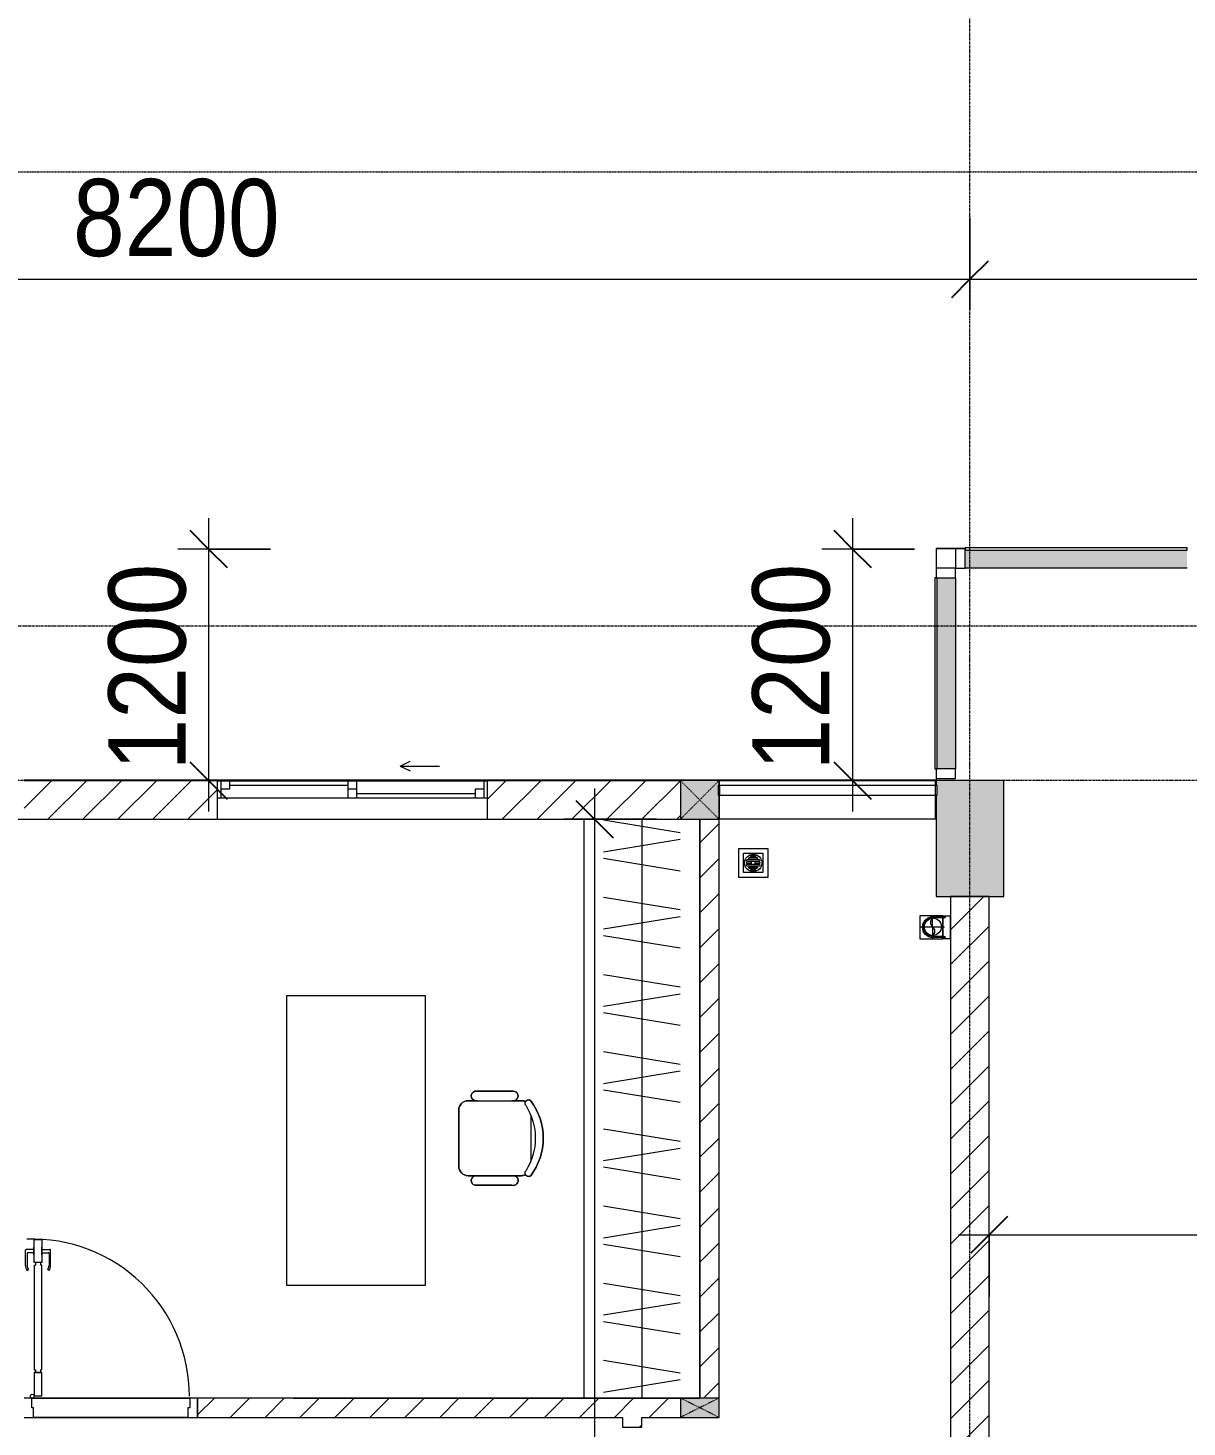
# Model space of a CAD drawing. Header units: millimetres. Extents: x 1591 to 239055, y -15958 to 83255.
# Drawn here: x 168351 to 174357, y 41187 to 48437 of the extents above; entities that cross this region are included whole.
import ezdxf

# ---------------------------------------------------------------- set-up
doc = ezdxf.new("R2010")
doc.units = ezdxf.units.MM
for name, pattern in [('Dash', [6, 3, -3]), ('Dash Dot 3_16_', [7.9375, 4.7625, -1.5875, 0, -1.5875]), ('Grid Line', [22.225, 12.7, -3.175, 3.175, -3.175]), ('IMPORT-CENTER _2_', [40.64, 25.4, -5.08, 5.08, -5.08])]:
    doc.linetypes.add(name, pattern=pattern)
for name, color, linetype, lineweight in [('0-1', 250, 'Continuous', 5), ('A-ANNO-DIMS', 211, 'Continuous', 9), ('A-ANNO-DIMS-160', 211, 'Continuous', 9), ('A-DETL-GENF-1', 9, 'Continuous', 9), ('A-DOOR-1', 254, 'Continuous', 9), ('A-DOOR-2', 9, 'Continuous', 9), ('A-FLOR', 192, 'Continuous', 9), ('A-FLOR-1', 7, 'Continuous', 9), ('A-FLOR-2', 9, 'Continuous', 9), ('A-FLOR-HRAL-1', 254, 'Continuous', 9), ('A-FLOR-HRAL-2', 9, 'Continuous', 9), ('A-GLAZ', 151, 'Continuous', 9), ('A-GLAZ-CURT', 52, 'Continuous', 9), ('A-GLAZ-CWMG', 51, 'Continuous', 9), ('A-GLAZ-CWMG-1', 51, 'Continuous', 18), ('A-WALL-1', 253, 'Continuous', 18), ('A-WALL-2', 9, 'Continuous', 9), ('A-WALL-3', 113, 'Continuous', 18), ('A-WALL-PATT-1', 10, 'Continuous', 9), ('A-WALL-PATT-2', 111, 'Continuous', 9), ('G-ANNO-SYMB-1', 111, 'Dash Dot 3_16_', 18), ('G-IMPT', 8, 'Continuous', 9), ('G-IMPT-2', 8, 'IMPORT-CENTER _2_', 9), ('I-FURN', 30, 'Continuous', 9), ('I-FURN-1', 254, 'Continuous', 9), ('M-EQPM', 50, 'Continuous', 9), ('S-COLS', 52, 'Continuous', 9), ('S-COLS-1', 52, 'Continuous', 5), ('S-COLS-2', 250, 'Continuous', 18), ('S-COLS-3', 254, 'Continuous', 9), ('S-COLS-4', 253, 'Continuous', 18), ('S-COLS-5', 52, 'Continuous', 18), ('S-COLS-HDLN', 52, 'Dash', 9), ('S-COLS-HDLN-1', 9, 'Dash', 9), ('S-GRID-1', 1, 'Grid Line', 9)]:
    doc.layers.add(name, color=color, linetype=linetype, lineweight=lineweight)
doc.styles.add('UTM Avo', font='UTM Avo.ttf', dxfattribs={"width": 0.9, "height": 400})
doc.dimstyles.new('1_Dim_chi_tiet_2_5', dxfattribs={"dimscale": 304.8, "dimtxt": 399.720379, "dimasz": 0.629921, "dimexe": 0.524934, "dimexo": 0.0625, "dimgap": 0.052493, "dimtad": 1, "dimdec": 0, "dimrnd": 5, "dimzin": 0, "dimdsep": 46, "dimtxsty": 'UTM Avo', "dimblk1": 'OBLIQUE', "dimblk2": 'OBLIQUE', "dimsah": 1, "dimcen": 0.09, "dimdle": 0.524934, "dimazin": 0, "dimtfac": 1, "dimtdec": 4, "dimtix": 1, "dimtmove": 0, "dimatfit": 3, "dimfxl": 1.049869, "dimfxlon": 1, "dimtvp": 1, "dimtolj": 1, "dimtzin": 0, "dimarcsym": 2})
doc.dimstyles.new('1_Dim_chi_tiet_2_5_1', dxfattribs={"dimscale": 304.8, "dimtxt": 399.720379, "dimasz": 0.629921, "dimexe": 0.524934, "dimexo": 0.0625, "dimgap": 0.052493, "dimtad": 1, "dimdec": 0, "dimrnd": 5, "dimzin": 0, "dimdsep": 46, "dimtxsty": 'UTM Avo', "dimblk1": 'OBLIQUE', "dimblk2": 'OBLIQUE', "dimsah": 1, "dimcen": 0.09, "dimdle": 0.524934, "dimazin": 0, "dimtfac": 1, "dimtdec": 4, "dimtix": 1, "dimtmove": 0, "dimatfit": 3, "dimfxl": 1.049869, "dimfxlon": 1, "dimtvp": 1, "dimtolj": 1, "dimtzin": 0, "dimarcsym": 2})
pattern_1 = [(45, (0, 0), (-90.50967, 90.50967), [])]
pattern_2 = [(45, (95879.7, 0), (-90.50967, 90.50967), [])]

# ---------------------------------------------------------------- blocks, each defined once
blk = doc.blocks.new('NCV_TKTC_KET CAU_rvt-1-TKCS_MB TẦNG 6-8')
at = {"layer": 'S-COLS-1'}
blk.add_hatch(color=256, dxfattribs=at).paths.add_polyline_path([(77527.6, 43936.9), (77527.6, 44536.9), (77177.6, 44536.9), (77177.6, 44512), (77182.6, 44512), (77182.6, 44462), (77177.6, 44462), (77177.6, 43936.9), (77182.6, 43936.9)])
at = {"layer": 'A-FLOR-1'}
for p, q in [((75852.6, 44536.9), (72452.6, 44536.9)), ((77177.6, 44536.9), (77172.6, 44536.9))]:
    blk.add_line(p, q, dxfattribs=at)
at = {"layer": 'S-COLS-2'}
for p, q in [((77527.6, 44536.9), (77177.6, 44536.9)), ((77177.6, 44536.9), (77177.6, 44512)), ((77527.6, 43936.9), (77527.6, 44536.9)), ((77177.6, 44462), (77177.6, 43936.9)), ((77177.6, 43936.9), (77527.6, 43936.9))]:
    blk.add_line(p, q, dxfattribs=at)
blk = doc.blocks.new('DOOR_CW_01 CANH MO-PANEL KINH - DIW_01-900x2200-CỬA GỖ VÂN LAMINATE-V23-TKCS_MB TẦNG 6-8')
at = {"layer": 'A-DETL-GENF-1'}
for p, q in [((-397, 872), (-357, 872)), ((-397, 752), (-397, 872)), ((-357, 872), (-357, 752)), ((-442, 737), (-442, 816.5)), ((-399, 820.5), (-438, 820.5)), ((-434, 799.5), (-434, 737)), ((-399, 803.5), (-430, 803.5)), ((-399, 831.8), (-397, 831.8)), ((-399, 792.2), (-399, 831.8)), ((-397, 792.2), (-397, 831.8)), ((-357, 792.2), (-357, 831.8)), ((-355, 831.8), (-357, 831.8)), ((-355, 792.2), (-355, 831.8)), ((-355, 820.5), (-316, 820.5)), ((-355, 803.5), (-324, 803.5)), ((-320, 799.5), (-320, 737)), ((-312, 737), (-312, 816.5)), ((-397, 792.2), (-399, 792.2)), ((-357, 752), (-397, 752)), ((-397, 738), (-391, 738)), ((-397, 738), (-397, 196)), ((-363, 752), (-391, 752)), ((-391, 752), (-391, 738)), ((-363, 738), (-363, 752)), ((-357, 738), (-363, 738)), ((-357, 792.2), (-355, 792.2)), ((-357, 196), (-357, 738)), ((-433.9, 711.2), (-427.3, 715.8)), ((-320.1, 711.2), (-326.7, 715.8)), ((-397, 196), (-391, 196)), ((-357, 182), (-397, 182)), ((-397, 182), (-397, 62)), ((-391, 196), (-391, 182)), ((-391, 182), (-363, 182)), ((-357, 196), (-363, 196)), ((-363, 182), (-363, 196)), ((-357, 62), (-357, 182)), ((-397, 62), (-357, 62))]:
    blk.add_line(p, q, dxfattribs=at)
blk.add_circle((-407, 60), 10, dxfattribs=at)
for centre, radius, start, end in [((-407, 60), 814, 360, 92), ((-438, 816.5), 4, 90, 180), ((-430, 799.5), 4, 90, 180), ((-324, 799.5), 4, 360, 90), ((-316, 816.5), 4, 0, 90), ((-397, 737), 45, 180, 215), ((-397, 737), 37, 180, 215), ((-357, 737), 37, 325, 0), ((-357, 737), 45, 325, 0)]:
    blk.add_arc(centre, radius, start, end, dxfattribs=at)
at = {"layer": 'A-DOOR-2'}
for p, q in [((-410, 50), (-448.4, 50)), ((-410, 0), (-410, 50)), ((-400, 0), (-410, 0)), ((-407, 50), (-382, 50)), ((-400, -50), (-400, 0)), ((410, 0), (400, 0)), ((400, 0), (400, -50)), ((450, 50), (410, 50)), ((410, 50), (410, 0)), ((450, -50), (450, 50)), ((-448.4, -50), (-400, -50)), ((400, -50), (450, -50))]:
    blk.add_line(p, q, dxfattribs=at)
blk = doc.blocks.new('TU DO LV A - TU DO LV A-V91-TKCS_MB TẦNG 6-8')
at = {"layer": 'I-FURN'}
for p, q in [((4.3, 101), (68.9, 499)), ((169, 101), (104.4, 499)), ((202.5, 101), (267.1, 499)), ((404.3, 101), (468.9, 499)), ((569, 101), (504.4, 499)), ((602.5, 101), (667.1, 499)), ((804.3, 101), (868.9, 499)), ((969, 101), (904.4, 499)), ((1002.5, 101), (1067.1, 499)), ((1204.3, 101), (1268.9, 499)), ((1369, 101), (1304.4, 499)), ((1402.5, 101), (1467.1, 499)), ((1604.3, 101), (1668.9, 499)), ((1769, 101), (1704.4, 499)), ((1802.5, 101), (1867.1, 499)), ((2004.3, 101), (2068.9, 499)), ((2169, 101), (2104.4, 499)), ((2202.5, 101), (2267.1, 499)), ((2404.3, 101), (2468.9, 499)), ((2569, 101), (2504.4, 499)), ((2602.5, 101), (2667.1, 499)), ((2804.3, 101), (2868.9, 499)), ((2969, 101), (2904.4, 499)), ((0.8, 300), (3000, 300)), ((0.8, 0), (3000, 0))]:
    blk.add_line(p, q, dxfattribs=at)
at = {"layer": 'I-FURN-1'}
blk.add_line((0.8, 0), (3000, 0), dxfattribs=at)
blk = doc.blocks.new('BAN LV A - BAN LV A_dwg_ban hoc2-348006-TKCS_MB TẦNG 6-8')
at = {"layer": 'I-FURN'}
for p, q in [((145.8, 437.4), (-145.8, 437.4)), ((-194.4, 388.8), (-194.4, 113.4)), ((194.4, 113.4), (194.4, 388.8)), ((-243, 354.4), (-243, 162)), ((194.4, 351.4), (194.4, 150.8)), ((243.7, 162), (243.7, 354.4)), ((-120.5, 64.8), (120.5, 64.8))]:
    blk.add_line(p, q, dxfattribs=at)
at = {"layer": 'I-FURN', "flags": 128}
blk.add_lwpolyline([(-737.8, 610.5), (-737.8, 1330.5), (-154.9, 1330.5), (762.2, 1330.5), (762.2, 610.5)], close=True, dxfattribs=at)
at = {"layer": 'I-FURN'}
for centre, radius, start, end in [((-145.8, 388.8), 48.6, 90, 180), ((145.8, 388.8), 48.6, 360, 90), ((-218.7, 347.3), 25.3, 343.7398, 163.7398), ((219.4, 347.3), 25.3, 16.2602, 170.70537), ((-218.7, 154.9), 25.3, 163.7398, 16.2602), ((219.4, 154.9), 25.3, 189.29463, 16.2602), ((-180.2, 75.4), 17.8, 57.97259, 216.69006), ((-145.8, 113.4), 48.6, 180, 207.58444), ((0, 359.3), 318.2, 237.57575, 302.42425), ((180.2, 75.4), 17.8, 323.30994, 122.02741), ((145.8, 113.4), 48.6, 332.41556, 0), ((0, 324), 324, 233.1301, 306.8699)]:
    blk.add_arc(centre, radius, start, end, dxfattribs=at)
blk = doc.blocks.new('BAN LV A - BAN LV A_dwg-348005-TKCS_MB TẦNG 6-8')
at = {"extrusion": (0, 0, -1), "zscale": -1, "rotation": 180}
blk.add_blockref('BAN LV A - BAN LV A_dwg_ban hoc2-348006-TKCS_MB TẦNG 6-8', (-729, 1383.7), dxfattribs=at)
blk = doc.blocks.new('BAN LV A - BAN LV A-348231-TKCS_MB TẦNG 6-8')
at = {"layer": 'I-FURN-1'}
for p, q in [((534.6, 1270.3), (534.6, 1235.9)), ((923.4, 1232.9), (923.4, 1270.3)), ((486, 1221.7), (486, 1029.3)), ((972.7, 1029.3), (972.7, 1221.7)), ((534.6, 1029.3), (534.6, 994.9)), ((923.4, 994.9), (923.4, 1032.3)), ((583.2, 946.3), (874.8, 946.3)), ((1491.2, 773.2), (-8.8, 773.2)), ((-8.8, 773.2), (-8.8, 53.2)), ((1491.2, 53.2), (1491.2, 773.2)), ((-8.8, 53.2), (1491.2, 53.2))]:
    blk.add_line(p, q, dxfattribs=at)
for centre, radius, start, end in [((729, 1059.7), 324, 53.1301, 126.8699), ((548.9, 1308.3), 17.8, 143.30994, 240.59603), ((909.2, 1308.3), 17.8, 299.40397, 36.69006), ((510.3, 1228.8), 25.3, 16.2602, 196.2602), ((583.2, 1270.3), 48.6, 152.41556, 180), ((874.8, 1270.3), 48.6, 360, 27.58444), ((948.4, 1228.8), 25.3, 343.7398, 170.70537), ((510.3, 1036.4), 25.3, 196.2602, 343.7398), ((948.4, 1036.4), 25.3, 189.29463, 343.7398), ((583.2, 994.9), 48.6, 180, 270), ((874.8, 994.9), 48.6, 270, 360)]:
    blk.add_arc(centre, radius, start, end, dxfattribs=at)
blk.add_blockref('BAN LV A - BAN LV A_dwg-348005-TKCS_MB TẦNG 6-8', (0, 0))
blk = doc.blocks.new('Railing - 50 x 10mm-901205-TKCS_MB TẦNG 6-8')
at = {"layer": 'A-FLOR-HRAL-2'}
for p, q in [((25, 5), (-25, 5)), ((-25, 5), (-25, -5)), ((25, -5), (25, 5)), ((-25, -5), (25, -5))]:
    blk.add_line(p, q, dxfattribs=at)
blk = doc.blocks.new('Railing - Railing-990010-TKCS_MB TẦNG 6-8')
at = {"layer": 'A-FLOR-HRAL-2'}
for p, q in [((54264.1, 35251.3), (53149.1, 35251.3)), ((53149.1, 35201.3), (54264.1, 35201.3))]:
    blk.add_line(p, q, dxfattribs=at)
at = {"rotation": 270}
for p in [(53144.1, 35226.3), (54269.1, 35226.3)]:
    blk.add_blockref('Railing - 50 x 10mm-901205-TKCS_MB TẦNG 6-8', p, dxfattribs=at)
blk = doc.blocks.new('G1_SOF - BO TRU - 100x200-745959-TKCS_MB TẦNG 6-8')
at = {"layer": 'S-COLS'}
blk.add_hatch(color=256, dxfattribs=at).paths.add_polyline_path([(-50, 100), (-50, -100), (50, -100), (50, 100)])
at = {"layer": 'S-COLS-4'}
for p, q in [((50, 100), (-50, 100)), ((-50, 100), (-50, -100)), ((50, -100), (50, 100)), ((-50, -100), (50, -100))]:
    blk.add_line(p, q, dxfattribs=at)
at = {"layer": 'S-COLS-HDLN-1'}
for p, q in [((50, 100), (-50, -100)), ((-50, 100), (50, -100))]:
    blk.add_line(p, q, dxfattribs=at)
blk = doc.blocks.new('NCV_TKTC_TANG 6 - 8_rvt-2-TKCS_MB TẦNG 6-8')
at = {"layer": 'A-WALL-PATT-1'}
h = blk.add_hatch(dxfattribs=at)
h.set_pattern_fill('FP_1', color=256, style=0, pattern_type=2)
h.set_pattern_definition(pattern_1)
h.paths.add_polyline_path([(75952.6, 41336.9), (76052.6, 41336.9), (76052.6, 44336.9), (75952.6, 44336.9), (75952.6, 42667.4)])
h = blk.add_hatch(dxfattribs=at)
h.set_pattern_fill('FP_1', color=256, style=0, pattern_type=2)
h.set_pattern_definition(pattern_1)
h.paths.add_polyline_path([(75852.6, 41236.9), (75852.6, 41336.9), (73350.9, 41336.9), (73350.9, 41236.9), (75652.6, 41236.9)])
h = blk.add_hatch(dxfattribs=at)
h.set_pattern_fill('FP_1', color=256, style=0, pattern_type=2)
h.set_pattern_definition(pattern_1)
h.paths.add_polyline_path([(75652.6, 40236.9), (75652.6, 40286.9), (75552.6, 40286.9), (75552.6, 40236.9)])
h.paths.add_polyline_path([(75552.6, 41186.9), (75652.6, 41186.9), (75652.6, 41236.9), (75552.6, 41236.9)])
at = {"layer": 'A-FLOR-2'}
for p, q in [((75952.6, 41336.9), (75952.6, 44336.1)), ((77177.6, 44336.9), (77172.6, 44336.9)), ((72490.9, 41336.9), (73310.9, 41336.9)), ((73310.9, 41336.9), (72490.9, 41336.9)), ((73846.1, 41336.9), (75352.6, 41336.9)), ((75352.6, 41336.9), (75852.6, 41336.9)), ((75852.6, 41336.9), (75952.6, 41336.9)), ((73300.9, 41236.9), (72500.9, 41236.9)), ((72500.9, 41236.9), (73300.9, 41236.9))]:
    blk.add_line(p, q, dxfattribs=at)
at = {"layer": 'A-WALL-1'}
for p, q in [((75952.6, 44336.9), (75952.6, 41336.9)), ((76052.6, 41336.9), (76052.6, 44336.9)), ((75852.6, 41336.9), (73350.9, 41336.9)), ((73350.9, 41336.9), (73350.9, 41236.9)), ((73350.9, 41236.9), (75552.6, 41236.9)), ((75552.6, 41236.9), (75552.6, 41186.9)), ((75552.6, 41186.9), (75652.6, 41186.9)), ((75652.6, 41236.9), (75852.6, 41236.9)), ((75652.6, 41186.9), (75652.6, 41236.9))]:
    blk.add_line(p, q, dxfattribs=at)
at = {"layer": 'A-WALL-2'}
for p, q in [((76052.9, 44536.9), (77172.6, 44536.9)), ((76052.9, 44536.9), (76052.9, 44512)), ((77172.6, 44536.9), (77172.6, 44512)), ((76052.9, 44462), (76052.9, 44336.9)), ((77172.6, 44462), (77172.6, 44336.9)), ((77172.6, 44336.9), (76052.9, 44336.9)), ((72490.9, 41336.9), (73310.9, 41336.9)), ((73300.9, 41236.9), (72500.9, 41236.9))]:
    blk.add_line(p, q, dxfattribs=at)
at = {"layer": 'A-DOOR-1'}
blk.add_blockref('DOOR_CW_01 CANH MO-PANEL KINH - DIW_01-900x2200-CỬA GỖ VÂN LAMINATE-V23-TKCS_MB TẦNG 6-8', (72900.9, 41286.9), dxfattribs=at)
at = {"layer": 'A-FLOR-HRAL-1'}
blk.add_blockref('Railing - Railing-990010-TKCS_MB TẦNG 6-8', (22908.5, 9260.7), dxfattribs=at)
at = {"layer": 'I-FURN-1'}
for name, p, rotation in [('TU DO LV A - TU DO LV A-V91-TKCS_MB TẦNG 6-8', (75352.6, 44336.9), 269.9999999999997), ('BAN LV A - BAN LV A-348231-TKCS_MB TẦNG 6-8', (73757.8, 43412.7), 269.9999999999995)]:
    blk.add_blockref(name, p, dxfattribs=dict(at, rotation=rotation))
at = {"layer": 'S-COLS-3', "rotation": 269.9999999999993}
blk.add_blockref('G1_SOF - BO TRU - 100x200-745959-TKCS_MB TẦNG 6-8', (75952.6, 41286.9), dxfattribs=at)
blk = doc.blocks.new('G1_SOF - BO TRU - 200x200-V11-TKCS_MB TẦNG 6-8')
at = {"layer": 'S-COLS'}
blk.add_hatch(color=256, dxfattribs=at).paths.add_polyline_path([(94.9, -100), (100, -100), (100, 25.1), (94.9, 25.1), (94.9, 75.1), (100, 75.1), (100, 100), (-100, 100), (-100, -100)])
at = {"layer": 'S-COLS-5'}
for p, q in [((100, 100), (-100, 100)), ((-100, 100), (-100, -100)), ((100, 75.1), (100, 100)), ((100, -100), (100, 25.1)), ((-100, -100), (100, -100))]:
    blk.add_line(p, q, dxfattribs=at)
at = {"layer": 'S-COLS-HDLN'}
for p, q in [((100, 100), (-100, -100)), ((-100, 100), (100, -100))]:
    blk.add_line(p, q, dxfattribs=at)
blk = doc.blocks.new('TKTC_XREF_251221_MB TANG 2-7 - TKTC_XREF_260130_MB TANG 2-5_dwg_THU NUOC - THU NUOC-444531-TKCS_MB TẦNG 1-4746810-TKCS_MB TẦNG 6-8')
at = {"layer": 'G-IMPT'}
for p, q in [((-23.3, 10.8), (40.9, 10.8)), ((40.9, 4.8), (-23.3, 4.8)), ((-11, 23.3), (28.5, 23.3)), ((28.5, 17.3), (-11, 17.3)), ((-1.1, 35.6), (18.5, 35.6)), ((18.5, 29.6), (-1.1, 29.6)), ((-23.3, -13.6), (40.9, -13.6)), ((40.9, -19.6), (-23.3, -19.6)), ((-11, -26.1), (28.5, -26.1)), ((28.5, -32.1), (-11, -32.1)), ((-1.1, -38.5), (18.5, -38.5)), ((18.5, -44.5), (-1.1, -44.5))]:
    blk.add_line(p, q, dxfattribs=at)
at = {"layer": 'G-IMPT', "flags": 128}
for points in [[(83.7, -79.4), (83.7, 70.6), (-66.3, 70.6), (-66.3, -79.4)], [(58.7, -54.4), (58.7, 45.6), (-41.3, 45.6), (-41.3, -54.4)]]:
    blk.add_lwpolyline(points, close=True, dxfattribs=at)
for points in [[(-23.3, -1.2), (0.7, -1.2), (0.7, -7.2), (-23.3, -7.2)], [(40.9, -7.2), (16.7, -7.2), (16.7, -1.2), (40.9, -1.2)]]:
    blk.add_lwpolyline(points, dxfattribs=at)
at = {"layer": 'G-IMPT'}
for centre, radius, start, end in [((8.7, -4.4), 45, 360, 180), ((8.7, -4.4), 45, 360, 180), ((-23.3, 7.8), 3, 90, 270), ((-11, 20.3), 3, 90, 270), ((-1.1, 32.6), 3, 90, 270), ((18.5, 32.6), 3, 270, 90), ((28.5, 20.3), 3, 270, 90), ((40.9, 7.8), 3, 270, 90), ((8.7, -4.4), 45, 180, 360), ((8.7, -4.4), 45, 180, 360), ((-23.3, -4.2), 3, 90, 270), ((-23.3, -16.6), 3, 90, 270), ((-11, -29.1), 3, 90, 270), ((-1.1, -41.5), 3, 90, 270), ((18.5, -41.5), 3, 270, 90), ((28.5, -29.1), 3, 270, 90), ((40.9, -4.2), 3, 270, 90), ((40.9, -16.6), 3, 270, 90)]:
    blk.add_arc(centre, radius, start, end, dxfattribs=at)
blk = doc.blocks.new('TKTC_XREF_251221_MB TANG 2-7 - TKTC_XREF_260130_MB TANG 2-5_dwg_$cc-4746798-TKCS_MB TẦNG 6-8')
at = {"layer": 'G-IMPT-2'}
for p, q in [((-0.673, 0), (0.673, 0)), ((0, -0.673), (0, 0.673))]:
    blk.add_line(p, q, dxfattribs=at)
at = {"layer": 'M-EQPM'}
blk.add_circle((0, 0), 0.5, dxfattribs=at)
for centre, radius, start, end in [((0, 0), 0.5, 90, 270), ((0.188, 0.25), 0.313, 126.8699, 233.1301), ((-0.188, -0.25), 0.313, 306.8699, 53.1301)]:
    blk.add_arc(centre, radius, start, end, dxfattribs=at)
blk = doc.blocks.new('TKTC_XREF_251221_MB TANG 2-7 - TKTC_XREF_260130_MB TANG 2-5_dwg_CUM U_DN100-4746799-TKCS_MB TẦNG 6-8')
at = {"layer": 'G-IMPT'}
blk.add_hatch(color=256, dxfattribs=at).paths.add_polyline_path([(0, 61), (15.8, 58.9), (30.5, 52.8), (43.1, 43.1), (52.8, 30.5), (58.9, 15.8), (61, 0), (58.9, -15.8), (52.8, -30.5), (43.1, -43.1), (30.5, -52.8), (15.8, -58.9), (0, -61), (0, -57), (14.8, -55.1), (28.5, -49.4), (40.3, -40.3), (49.4, -28.5), (55.1, -14.8), (57, 0), (55.1, 14.8), (49.4, 28.5), (40.3, 40.3), (28.5, 49.4), (14.8, 55.1), (0, 57)])
for p, q in [((-79.1, 66.6), (-79.1, 63.4)), ((-76.6, 66.6), (-76.6, 63.4)), ((-74.6, 66.6), (-74.6, 63.4)), ((-72.7, 69.3), (-72.7, 60.7)), ((-66.9, 67.9), (-71.7, 67.9)), ((-66.9, 62.1), (-71.7, 62.1)), ((-65, 69), (0, 69)), ((-79.1, -63.4), (-79.1, -66.6)), ((-76.6, -63.4), (-76.6, -66.6)), ((-74.6, -63.4), (-74.6, -66.6)), ((-72.7, -60.7), (-72.7, -69.3)), ((-66.9, -62.1), (-71.7, -62.1)), ((-66.9, -67.9), (-71.7, -67.9)), ((-65, -69), (0, -69))]:
    blk.add_line(p, q, dxfattribs=at)
at = {"layer": 'G-IMPT', "flags": 128}
for points in [[(-72.7, 67.6), (-78.1, 67.6), (-78.1, 62.4), (-72.7, 62.4)], [(-71.7, 59.2), (-66.9, 59.2), (-66.9, 70.8), (-71.7, 70.8)], [(-66.9, 70.8), (-66.9, 72.7), (-65, 72.7), (-65, 57.3), (-66.9, 57.3), (-66.9, 59.2)], [(-65, 61), (0, 61), (0, 57)], [(-72.7, -62.4), (-78.1, -62.4), (-78.1, -67.6), (-72.7, -67.6)], [(-71.7, -70.8), (-66.9, -70.8), (-66.9, -59.2), (-71.7, -59.2)], [(-66.9, -59.2), (-66.9, -57.3), (-65, -57.3), (-65, -72.7), (-66.9, -72.7), (-66.9, -70.8)], [(-65, -61), (0, -61), (0, -57)]]:
    blk.add_lwpolyline(points, dxfattribs=at)
at = {"layer": 'G-IMPT'}
for centre, radius, start, end in [((-78.1, 66.6), 0.96, 90, 180), ((-78.1, 63.4), 0.96, 180, 270), ((-71.1, 69.3), 1.56, 112.61986, 247.38014), ((-67.9, 65), 4.8, 143.1301, 216.8699), ((-71.1, 60.7), 1.56, 112.61986, 247.38014), ((0, 0), 69, 270, 90), ((0, 0), 61, 270, 90), ((0, 0), 57, 270, 90), ((-78.1, -63.4), 0.96, 90, 180), ((-78.1, -66.6), 0.96, 180, 270), ((-71.1, -60.7), 1.56, 112.61986, 247.38014), ((-67.9, -65), 4.8, 143.1301, 216.8699), ((-71.1, -69.3), 1.56, 112.61986, 247.38014)]:
    blk.add_arc(centre, radius, start, end, dxfattribs=at)
blk = doc.blocks.new('TKTC_XREF_251221_MB TANG 2-7 - TKTC_XREF_251221_MB TANG 2-7-2039446-TKCS_MB TẦNG 6-8')
at = {"layer": 'M-EQPM'}
for p, q in [((43525, 28502.1), (43525, 28400.4)), ((43675, 28502.1), (43525, 28502.1)), ((43525, 27302.1), (38800, 27302.1)), ((43525, 27310), (43525, 27302.1)), ((43559.9, 26599.9), (43440, 26599.9)), ((43440, 26599.9), (43440, 26480.5)), ((43559.9, 26480.5), (43559.9, 26599.9)), ((43599.9, 26598.1), (43560, 26598.1)), ((43560, 26598.1), (43560, 26482.3)), ((43599.9, 26482.3), (43599.9, 26598.1)), ((43440, 26480.5), (43559.9, 26480.5)), ((43560, 26482.3), (43599.9, 26482.3))]:
    blk.add_line(p, q, dxfattribs=at)
at = {"extrusion": (0, 0, -1), "zscale": -1}
blk.add_blockref('TKTC_XREF_251221_MB TANG 2-7 - TKTC_XREF_260130_MB TANG 2-5_dwg_THU NUOC - THU NUOC-444531-TKCS_MB TẦNG 1-4746810-TKCS_MB TẦNG 6-8', (-42585.7, 26877.9), dxfattribs=at)
at = {"xscale": 90.00000000005114, "yscale": 90.00000000005114, "zscale": 90.00000000005114, "rotation": 0.304717521727566}
blk.add_blockref('TKTC_XREF_251221_MB TANG 2-7 - TKTC_XREF_260130_MB TANG 2-5_dwg_$cc-4746798-TKCS_MB TẦNG 6-8', (43507.1, 26542.3), dxfattribs=at)
at = {"extrusion": (0, 0, -1), "xscale": 0.789473684210524, "yscale": 0.789473684210524, "zscale": -0.7894736842105241, "rotation": 0.06930925665188988}
blk.add_blockref('TKTC_XREF_251221_MB TANG 2-7 - TKTC_XREF_260130_MB TANG 2-5_dwg_CUM U_DN100-4746799-TKCS_MB TẦNG 6-8', (-43508.6, 26540.6), dxfattribs=at)
blk = doc.blocks.new('1_FAMILY RVT - W01-WxH 1400x1400xmm-389822-TKCS_MB TẦNG 6-8')
at = {"layer": 'A-GLAZ'}
for p, q in [((248.4, 172.39), (299.2, 197.79)), ((248.4, 172.39), (299.2, 146.99)), ((248.4, 172.39), (451.6, 172.39)), ((-700, 96.19), (-700, -103.81)), ((700, 96.19), (-700, 96.19)), ((-700, 96.19), (-636.5, 96.19)), ((-680.95, 96.19), (-680.95, 7.29)), ((-636.5, 96.19), (-22.225, 96.19)), ((-636.5, 96.19), (-636.5, 51.74)), ((-636.5, 73.965), (-22.225, 73.965)), ((-22.225, 7.29), (-22.225, 96.19)), ((-22.225, 96.19), (22.225, 96.19)), ((22.225, 96.19), (680.95, 96.19)), ((22.225, 96.19), (22.225, 7.29)), ((680.95, 96.19), (700, 96.19)), ((680.95, 96.19), (680.95, 7.29)), ((700, -103.81), (700, 96.19)), ((-700, 7.29), (-680.95, 7.29)), ((-636.5, 51.74), (-680.95, 51.74)), ((-680.95, 7.29), (-22.225, 7.29)), ((22.225, 51.74), (-22.225, 51.74)), ((-22.225, 7.29), (22.225, 7.29)), ((22.225, 29.515), (636.5, 29.515)), ((22.225, 7.29), (636.5, 7.29)), ((636.5, 51.74), (636.5, 7.29)), ((680.95, 51.74), (636.5, 51.74)), ((636.5, 7.29), (700, 7.29)), ((-700, -103.81), (700, -103.81))]:
    blk.add_line(p, q, dxfattribs=at)
blk = doc.blocks.new('System Panel - Glazed-1838995-TKCS_MB TẦNG 6-8')
at = {"layer": 'A-GLAZ-CURT'}
for p, q in [((575, 6), (-575, 6)), ((-575, 6), (-575, -6)), ((575, -6), (575, 6)), ((-575, -6), (575, -6))]:
    blk.add_line(p, q, dxfattribs=at)
blk = doc.blocks.new('Rectangular Mullion - 50 x 100mm-1838989-TKCS_MB TẦNG 6-8')
at = {"layer": 'A-GLAZ-CWMG'}
blk.add_hatch(color=256, dxfattribs=at).paths.add_polyline_path([(78477.6, 45637), (78477.6, 45731), (77327.6, 45731), (77327.6, 45637)])
blk.add_line((78477.6, 45637), (77327.6, 45637), dxfattribs=at)
blk = doc.blocks.new('Rectangular Mullion - 50 x 100mm-1839002-TKCS_MB TẦNG 6-8')
at = {"layer": 'A-GLAZ-CWMG-1'}
for p, q in [((0, 100), (-50, 100)), ((-50, 100), (-50, 0)), ((0, 0), (0, 100)), ((-50, 0), (0, 0))]:
    blk.add_line(p, q, dxfattribs=at)
blk = doc.blocks.new('System Panel - Glazed-1903583-TKCS_MB TẦNG 6-8')
at = {"layer": 'A-GLAZ-CURT'}
for p, q in [((495.2, 6), (-495.2, 6)), ((-495.2, 6), (-495.2, -6)), ((495.2, -6), (495.2, 6)), ((-495.2, -6), (495.2, -6))]:
    blk.add_line(p, q, dxfattribs=at)
blk = doc.blocks.new('Rectangular Mullion - 50 x 100mm-1903581-TKCS_MB TẦNG 6-8')
at = {"layer": 'A-GLAZ-CWMG'}
blk.add_hatch(color=256, dxfattribs=at).paths.add_polyline_path([(77277.6, 44596.9), (77277.6, 45587.4), (77183.6, 45587.4), (77183.6, 44596.9)])
blk.add_line((77277.6, 45587.4), (77277.6, 44596.9), dxfattribs=at)
blk = doc.blocks.new('Rectangular Mullion - 50 x 100mm-1838999-TKCS_MB TẦNG 6-8')
at = {"layer": 'A-GLAZ-CWMG-1'}
for p, q in [((-50, 100), (0, 100)), ((-50, 0), (-50, 100)), ((0, 100), (0, 0)), ((0, 0), (-50, 0))]:
    blk.add_line(p, q, dxfattribs=at)
blk = doc.blocks.new('DIMBLOCK44-TKCS_MB TẦNG 6-8')
at = {"layer": 'A-ANNO-DIMS-160'}
for p, q in [((165032.3, 47454.9), (165032.3, 46974.9)), ((165032.3, 47134.9), (165032.3, 47454.9)), ((173232.3, 47454.9), (173232.3, 46974.9)), ((173232.3, 47134.9), (173232.3, 47454.9)), ((165032.3, 47134.9), (173232.3, 47134.9))]:
    blk.add_line(p, q, dxfattribs=at)
at = {"layer": 'A-ANNO-DIMS-160', "lineweight": 25}
for p, q in [((165032.3, 47134.9), (165128.3, 47230.9)), ((173232.3, 47134.9), (173328.3, 47230.9)), ((165032.3, 47134.9), (164936.3, 47038.9)), ((173232.3, 47134.9), (173136.3, 47038.9))]:
    blk.add_line(p, q, dxfattribs=at)
at = {"layer": 'A-ANNO-DIMS-160', "color": 0, "insert": (168584.5, 47654.6), "char_height": 400, "width": 1314.636, "attachment_point": 1, "line_spacing_factor": 1.110334, "style": 'UTM Avo'}
blk.add_mtext('8200', dxfattribs=at)
blk = doc.blocks.new('_Oblique')
at = {"color": 0, "linetype": 'ByBlock', "lineweight": -2}
blk.add_line((-0.5, -0.5), (0.5, 0.5), dxfattribs=at)
blk = doc.blocks.new('DIMBLOCK45-TKCS_MB TẦNG 6-8')
at = {"layer": 'A-ANNO-DIMS-160'}
for p, q in [((173232.3, 47454.9), (173232.3, 46974.9)), ((173232.3, 47134.9), (173232.3, 47454.9)), ((179432.3, 47454.9), (179432.3, 46974.9)), ((179432.3, 47134.9), (179432.3, 47454.9)), ((173232.3, 47134.9), (179432.3, 47134.9))]:
    blk.add_line(p, q, dxfattribs=at)
at = {"layer": 'A-ANNO-DIMS-160', "lineweight": 25}
for p, q in [((173232.3, 47134.9), (173328.3, 47230.9)), ((179432.3, 47134.9), (179528.3, 47230.9)), ((173232.3, 47134.9), (173136.3, 47038.9)), ((179432.3, 47134.9), (179336.3, 47038.9))]:
    blk.add_line(p, q, dxfattribs=at)
at = {"layer": 'A-ANNO-DIMS-160', "color": 0, "insert": (175784.5, 47654.6), "char_height": 400, "width": 1314.636, "attachment_point": 1, "line_spacing_factor": 1.110334, "style": 'UTM Avo'}
blk.add_mtext('6200', dxfattribs=at)
blk = doc.blocks.new('DIMBLOCK66-TKCS_MB TẦNG 6-8')
at = {"layer": 'A-ANNO-DIMS-160'}
for p, q in [((173332.3, 41863.2), (173332.3, 42343.2)), ((179332.3, 41863.2), (179332.3, 42343.2)), ((173172.3, 42183.2), (179492.3, 42183.2)), ((173332.3, 42183.2), (173332.3, 41863.2)), ((179332.3, 42183.2), (179332.3, 41863.2))]:
    blk.add_line(p, q, dxfattribs=at)
at = {"layer": 'A-ANNO-DIMS-160', "lineweight": 25}
for p, q in [((173332.3, 42183.2), (173428.3, 42279.2)), ((179332.3, 42183.2), (179428.3, 42279.2)), ((173332.3, 42183.2), (173236.3, 42087.2)), ((179332.3, 42183.2), (179236.3, 42087.2))]:
    blk.add_line(p, q, dxfattribs=at)
at = {"layer": 'A-ANNO-DIMS-160', "color": 0, "insert": (175784.5, 42702.8), "char_height": 400, "width": 1314.636, "attachment_point": 1, "line_spacing_factor": 1.110334, "style": 'UTM Avo'}
blk.add_mtext('6000', dxfattribs=at)
blk = doc.blocks.new('DIMBLOCK152-TKCS_MB TẦNG 6-8')
at = {"layer": 'A-ANNO-DIMS-160'}
for p, q in [((171287.6, 44496.1), (171287.6, 35577.4)), ((171607.6, 44336.1), (171127.6, 44336.1)), ((171287.6, 44336.1), (171607.6, 44336.1)), ((171607.6, 35737.4), (171127.6, 35737.4)), ((171287.6, 35737.4), (171607.6, 35737.4))]:
    blk.add_line(p, q, dxfattribs=at)
at = {"layer": 'A-ANNO-DIMS-160', "lineweight": 25}
for p, q in [((171287.6, 44336.1), (171191.6, 44432.1)), ((171287.6, 44336.1), (171383.6, 44240.1)), ((171287.6, 35737.4), (171191.6, 35833.4)), ((171287.6, 35737.4), (171383.6, 35641.4))]:
    blk.add_line(p, q, dxfattribs=at)
at = {"layer": 'A-ANNO-DIMS-160', "color": 0, "insert": (170768, 39489), "char_height": 400, "width": 1314.636, "attachment_point": 1, "rotation": 90, "line_spacing_factor": 1.110334, "style": 'UTM Avo'}
blk.add_mtext('8600', dxfattribs=at)
blk = doc.blocks.new('DIMBLOCK303-TKCS_MB TẦNG 6-8')
at = {"layer": 'A-ANNO-DIMS-160'}
for p, q in [((169287.6, 45896.9), (169287.6, 44376.9)), ((169607.6, 45736.9), (169127.6, 45736.9)), ((169287.6, 45736.9), (169607.6, 45736.9)), ((169607.6, 44536.9), (169127.6, 44536.9)), ((169287.6, 44536.9), (169607.6, 44536.9))]:
    blk.add_line(p, q, dxfattribs=at)
at = {"layer": 'A-ANNO-DIMS-160', "lineweight": 25}
for p, q in [((169287.6, 45736.9), (169191.6, 45832.9)), ((169287.6, 45736.9), (169383.6, 45640.9)), ((169287.6, 44536.9), (169191.6, 44632.9)), ((169287.6, 44536.9), (169383.6, 44440.9))]:
    blk.add_line(p, q, dxfattribs=at)
at = {"layer": 'A-ANNO-DIMS-160', "color": 0, "insert": (168768, 44589.2), "char_height": 400, "width": 1314.636, "attachment_point": 1, "rotation": 90, "line_spacing_factor": 1.110334, "style": 'UTM Avo'}
blk.add_mtext('1200', dxfattribs=at)
blk = doc.blocks.new('DIMBLOCK307-TKCS_MB TẦNG 6-8')
at = {"layer": 'A-ANNO-DIMS-160'}
for p, q in [((172624.3, 45896.9), (172624.3, 44376.9)), ((172944.3, 45736.9), (172464.3, 45736.9)), ((172624.3, 45736.9), (172944.3, 45736.9)), ((172944.3, 44536.9), (172464.3, 44536.9)), ((172624.3, 44536.9), (172944.3, 44536.9))]:
    blk.add_line(p, q, dxfattribs=at)
at = {"layer": 'A-ANNO-DIMS-160', "lineweight": 25}
for p, q in [((172624.3, 45736.9), (172528.3, 45832.9)), ((172624.3, 45736.9), (172720.3, 45640.9)), ((172624.3, 44536.9), (172528.3, 44632.9)), ((172624.3, 44536.9), (172720.3, 44440.9))]:
    blk.add_line(p, q, dxfattribs=at)
at = {"layer": 'A-ANNO-DIMS-160', "color": 0, "insert": (172104.6, 44589.2), "char_height": 400, "width": 1314.636, "attachment_point": 1, "rotation": 90, "line_spacing_factor": 1.110334, "style": 'UTM Avo'}
blk.add_mtext('1200', dxfattribs=at)

msp = doc.modelspace()

# ---------------------------------------------------------------- hatches: boundary and pattern name
at = {"layer": 'A-WALL-PATT-2'}
h = msp.add_hatch(dxfattribs=at)
h.set_pattern_fill('FP_1', color=256, style=0, pattern_type=2)
h.set_pattern_definition(pattern_2)
h.paths.add_polyline_path([(171932.3, 44336.1), (171932.3, 44336.9), (171732.3, 44336.9), (171732.3, 44536.1), (170732.3, 44536.1), (170732.3, 44336.1), (171732.3, 44336.1)])
h.paths.add_polyline_path([(168332.3, 44336.1), (169332.3, 44336.9), (169332.3, 44536.1), (168332.3, 44536.1), (168332.3, 44336.9)])
h = msp.add_hatch(dxfattribs=at)
h.set_pattern_fill('FP_1', color=256, style=0, pattern_type=2)
h.set_pattern_definition(pattern_2)
h.paths.add_polyline_path([(173332.3, 40536.9), (173332.3, 43936.9), (173132.3, 43936.9), (173132.3, 40536.9)])

# ---------------------------------------------------------------- linework, layer by layer
at = {"layer": 'A-FLOR'}
for p, q in [((173207.3, 45737.4), (173057.3, 45737.4)), ((173057.3, 45737.4), (173057.3, 45637.4)), ((173057.3, 44546.9), (173057.3, 44536.9))]:
    msp.add_line(p, q, dxfattribs=at)
at = {"layer": 'A-WALL-3'}
for p, q in [((169332.3, 44536.1), (168332.3, 44536.1)), ((171732.3, 44536.1), (170732.3, 44536.1)), ((167957.3, 44336.1), (169332.3, 44336.1)), ((170732.3, 44336.1), (171932.3, 44336.1)), ((173132.3, 43936.9), (173132.3, 40536.9)), ((173332.3, 43936.9), (173132.3, 43936.9)), ((173332.3, 40536.9), (173332.3, 43936.9))]:
    msp.add_line(p, q, dxfattribs=at)
at = {"layer": 'G-ANNO-SYMB-1'}
msp.add_line((124639, 47691.5), (229692.1, 47691.5), dxfattribs=at)
at = {"layer": 'S-GRID-1'}
for p, q in [((173232.3, 19149.4), (173232.3, 77012.5)), ((221768.6, 45336.9), (132338.5, 45336.9)), ((223800.6, 44536.9), (130306.5, 44536.9))]:
    msp.add_line(p, q, dxfattribs=at)

# ---------------------------------------------------------------- block references
at = {"layer": '0-1'}
for name in ['NCV_TKTC_KET CAU_rvt-1-TKCS_MB TẦNG 6-8', 'NCV_TKTC_TANG 6 - 8_rvt-2-TKCS_MB TẦNG 6-8']:
    msp.add_blockref(name, (95879.7, 0), dxfattribs=at)
at = {"layer": 'A-GLAZ'}
msp.add_blockref('1_FAMILY RVT - W01-WxH 1400x1400xmm-389822-TKCS_MB TẦNG 6-8', (170032.3, 44439.9), dxfattribs=at)
at = {"layer": 'A-GLAZ-CURT'}
msp.add_blockref('System Panel - Glazed-1838995-TKCS_MB TẦNG 6-8', (173782.3, 45737), dxfattribs=at)
at = {"layer": 'A-GLAZ-CURT', "rotation": 90}
msp.add_blockref('System Panel - Glazed-1903583-TKCS_MB TẦNG 6-8', (173057.3, 45092.1), dxfattribs=at)
at = {"layer": 'A-GLAZ-CWMG'}
for p, rotation in [((173157.3, 45737), 180), ((173057.3, 44546.9), 270)]:
    msp.add_blockref('Rectangular Mullion - 50 x 100mm-1839002-TKCS_MB TẦNG 6-8', p, dxfattribs=dict(at, rotation=rotation))
for name in ['Rectangular Mullion - 50 x 100mm-1838989-TKCS_MB TẦNG 6-8', 'Rectangular Mullion - 50 x 100mm-1903581-TKCS_MB TẦNG 6-8']:
    msp.add_blockref(name, (95879.7, 0), dxfattribs=at)
at = {"layer": 'A-GLAZ-CWMG', "extrusion": (0, 0, -1), "rotation": 90}
msp.add_blockref('Rectangular Mullion - 50 x 100mm-1838999-TKCS_MB TẦNG 6-8', (-173057.3, 45637.4), dxfattribs=at)
at = {"layer": 'M-EQPM'}
msp.add_blockref('TKTC_XREF_251221_MB TANG 2-7 - TKTC_XREF_251221_MB TANG 2-7-2039446-TKCS_MB TẦNG 6-8', (129532.3, 17236.9), dxfattribs=at)
at = {"layer": 'S-COLS'}
msp.add_blockref('G1_SOF - BO TRU - 200x200-V11-TKCS_MB TẦNG 6-8', (171832.3, 44436.9), dxfattribs=at)

# ---------------------------------------------------------------- dimensions: what is measured, and where the dimension line sits
at = {"layer": 'A-ANNO-DIMS'}
for base, p1, p2, override, picture, middle in [((173232.3, 47134.9), (165032.3, 47454.9), (173232.3, 47454.9), {"dimpost": '<>', "dimfxl": 8200}, 'DIMBLOCK44-TKCS_MB TẦNG 6-8', (169132.3, 47357.9)), ((179432.3, 47134.9), (173232.3, 47454.9), (179432.3, 47454.9), {"dimpost": '<>', "dimfxl": 6200}, 'DIMBLOCK45-TKCS_MB TẦNG 6-8', (176332.3, 47357.9)), ((179332.3, 42183.2), (173332.3, 41863.2), (179332.3, 41863.2), {"dimpost": '<>', "dimfxl": 6000}, 'DIMBLOCK66-TKCS_MB TẦNG 6-8', (176332.3, 42406.2))]:
    dim = msp.add_linear_dim(base=base, p1=p1, p2=p2, dimstyle='1_Dim_chi_tiet_2_5', override=override, dxfattribs=at)
    dim.commit()
    dim.dimension.update_dxf_attribs({"geometry": picture, "text_midpoint": middle})
for base, p1, p2, dimstyle, override, picture, middle in [((169287.6, 44536.9), (169607.6, 45736.9), (169607.6, 44536.9), '1_Dim_chi_tiet_2_5_1', {"dimpost": '<>', "dimfxl": 1200}, 'DIMBLOCK303-TKCS_MB TẦNG 6-8', (169064.6, 45136.9)), ((172624.3, 44536.9), (172944.3, 45736.9), (172944.3, 44536.9), '1_Dim_chi_tiet_2_5_1', {"dimpost": '<>', "dimfxl": 1200}, 'DIMBLOCK307-TKCS_MB TẦNG 6-8', (172401.3, 45136.9)), ((171287.6, 35737.4), (171607.6, 44336.1), (171607.6, 35737.4), '1_Dim_chi_tiet_2_5', {"dimpost": '<>', "dimfxl": 8598.760351}, 'DIMBLOCK152-TKCS_MB TẦNG 6-8', (171064.6, 40036.7))]:
    dim = msp.add_linear_dim(base=base, p1=p1, p2=p2, angle=90, dimstyle=dimstyle, override=override, dxfattribs=at)
    dim.commit()
    dim.dimension.update_dxf_attribs({"geometry": picture, "text_midpoint": middle})

doc.saveas('drawing.dxf')
